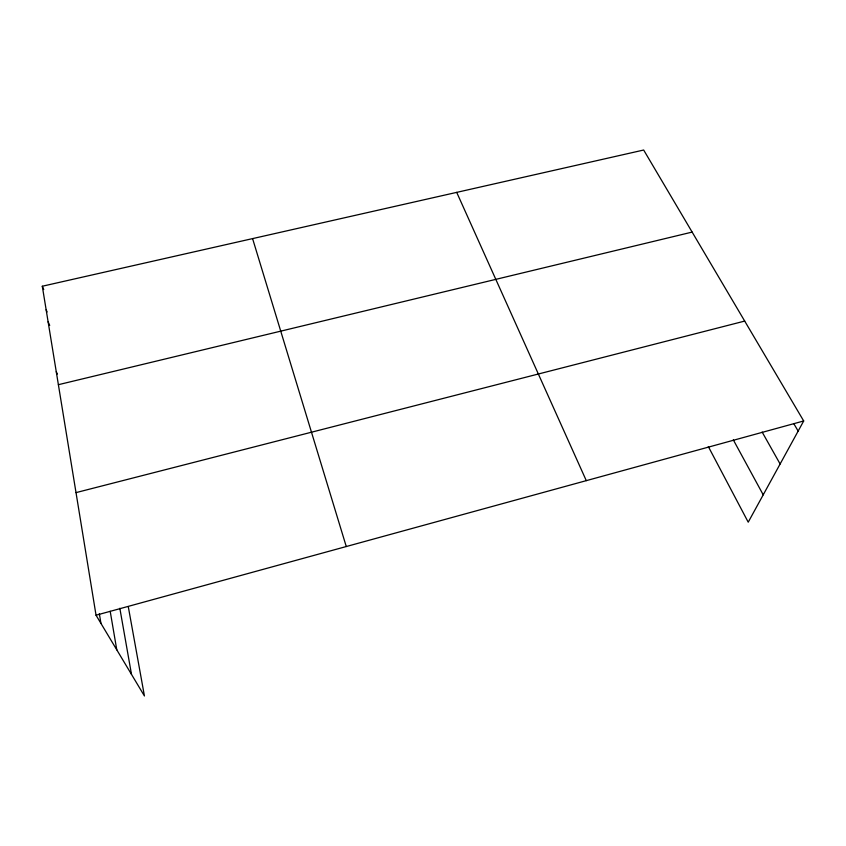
<?xml version="1.0" encoding="UTF-8"?>
<svg xmlns="http://www.w3.org/2000/svg" width="846" height="846" viewBox="0 0 846 846"><rect width="100%" height="100%" fill="white"/><g stroke="black" fill="none" stroke-linecap="round" stroke-linejoin="round"><path stroke-width="1.27" d="M128.296 606.73L144.433 695.972L96.042 615.222L42.3 286.234L643.669 150.028L803.7 420.97L748.224 522.183L708.335 446.593M96.042 615.222L803.7 420.97M76.013 492.615L744.702 321.078M58.385 384.697L692.144 232.09M793.802 423.645L798.148 431.09M762.14 432.042L780.118 463.989M733.323 439.888L763.219 494.825M56.27 371.722L57.338 374.059M456.703 192.37L586.289 480.644M48.106 321.787L49.713 325.403M46.139 309.763L47.101 311.941M42.3 286.234L43.738 289.554M252.584 238.604L346.268 546.537M119.836 608.263L131.5 674.399M110.192 611.267L116.79 649.855M99.342 613.646L100.949 623.407"/></g></svg>
